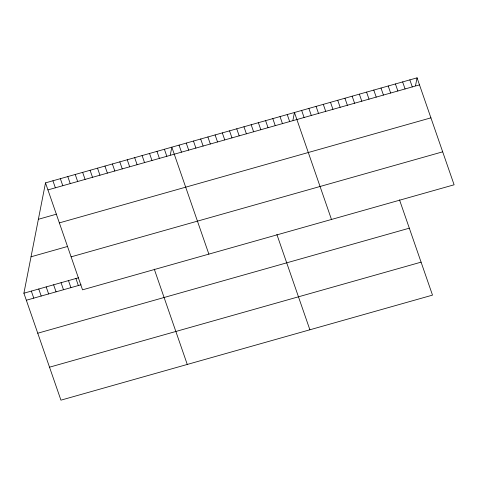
<?xml version="1.0" encoding="UTF-8"?>
<svg xmlns="http://www.w3.org/2000/svg" width="478" height="478" viewBox="0 0 478 478"><rect width="100%" height="100%" fill="white"/><g stroke="black" fill="none" stroke-linecap="round" stroke-linejoin="round"><path stroke-width="0.72" d="M399.5 199.822L432.5 295.123L60.939 400.158L23.9 293.205L45.5 182.877L417.061 77.842L454.1 184.795L82.533 289.829L45.5 182.877M170.305 154.962L171.829 147.164L208.868 254.117M292.918 120.301L294.448 112.503L331.481 219.456M415.537 85.64L417.061 77.842M47.931 189.909L419.499 84.875M38.371 219.282L56.613 214.126M59.35 222.885L430.917 117.851M31.028 256.794L67.506 246.481M71.114 256.853L442.682 151.825M23.9 293.205L78.619 277.736M26.338 300.238L81.057 284.769M37.756 333.214L409.317 228.179M49.521 367.188L421.082 262.153M409.849 79.88L412.287 86.912M402.637 81.917L405.075 88.956M395.425 83.955L397.863 90.993M388.214 85.998L390.645 93.031M381.002 88.036L383.434 95.068M373.784 90.073L376.222 97.112M366.572 92.111L369.01 99.149M359.36 94.154L361.798 101.187M352.149 96.192L354.586 103.224M344.937 98.229L347.375 105.262M337.725 100.266L340.157 107.305M330.513 102.31L332.945 109.343M323.295 104.347L325.733 111.38M316.083 106.385L318.521 113.417M308.872 108.422L311.309 115.461M301.66 110.46L304.098 117.498M287.236 114.541L289.668 121.573M280.018 116.578L282.456 123.617M272.807 118.616L275.244 125.654M265.595 120.659L268.033 127.692M258.383 122.697L260.821 129.729M251.171 124.734L253.609 131.773M243.959 126.772L246.391 133.81M276.882 234.483L309.887 329.784M236.747 128.815L239.179 135.848M229.53 130.853L231.967 137.885M222.318 132.89L224.756 139.923M215.106 134.927L217.544 141.966M207.894 136.971L210.332 144.003M200.682 139.008L203.114 146.041M193.471 141.046L195.902 148.078M186.253 143.083L188.691 150.122M179.041 145.121L181.479 152.159M164.396 149.261L166.834 156.3M156.969 151.365L159.401 158.397M149.536 153.462L151.974 160.5M142.103 155.565L144.541 162.598M134.671 157.668L137.108 164.701M127.244 159.766L129.675 166.804M119.811 161.869L122.249 168.901M154.269 269.144L187.268 364.445M112.378 163.966L114.816 171.005M104.951 166.069L107.383 173.102M97.518 168.166L99.956 175.205M90.085 170.27L92.523 177.302M82.652 172.373L85.09 179.405M75.225 174.47L77.657 181.509M67.792 176.573L70.23 183.606M60.359 178.67L62.797 185.709M52.927 180.774L55.364 187.806M75.918 278.501L78.356 285.533M68.485 280.598L70.923 287.637M61.059 282.701L63.49 289.734M53.626 284.798L56.063 291.837M46.193 286.902L48.631 293.934M38.76 289.005L41.198 296.037M31.333 291.102L33.765 298.141"/></g></svg>
